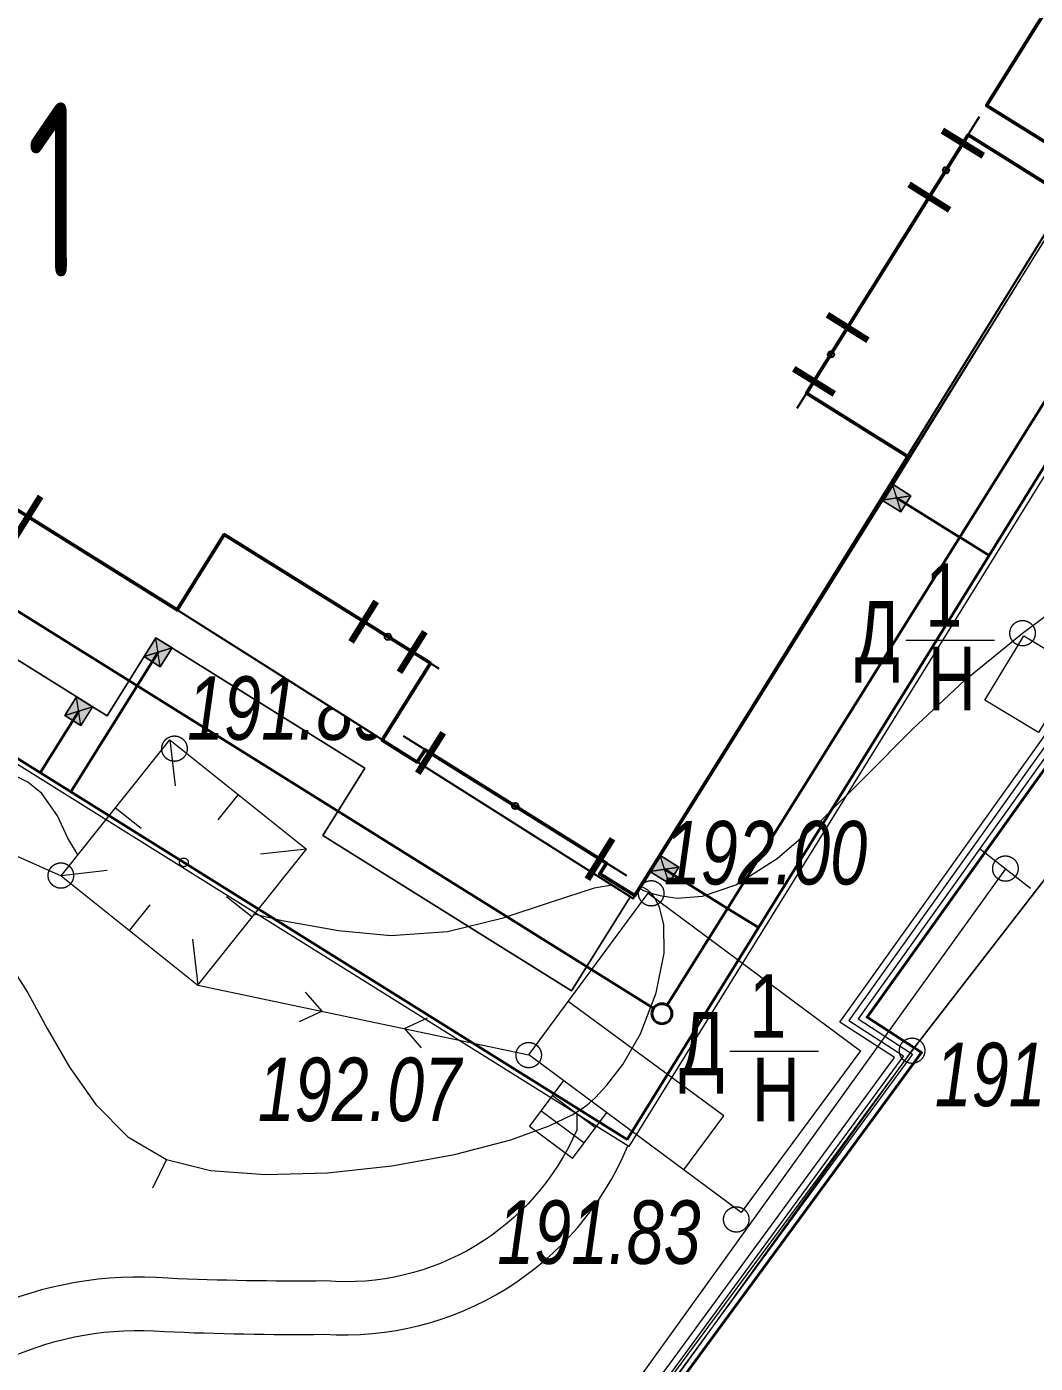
# Model space of a CAD drawing. Header units: millimetres. Extents: x -38151500 to -27467627, y -20617104 to -20349562.
# Drawn here: x -33902864 to -33886976, y -20505597 to -20484532 of the extents above; entities that cross this region are included whole.
import ezdxf
from ezdxf.xclip import XClip

# ---------------------------------------------------------------- set-up
doc = ezdxf.new("R2010")
doc.units = ezdxf.units.MM
doc.header["$MEASUREMENT"] = 0
doc.header["$XCLIPFRAME"] = 0
doc.linetypes.add('Wipeout_Contour', pattern=[1000, 0, -1000])
for name, color, linetype in [('!!! ПОДОСНОВА', 7, 'Continuous'), ('ГП_Сети канализации К2 ливневка', 7, 'Continuous'), ('Дренаж', 7, 'Continuous'), ('Ливневка трубы', 7, 'Continuous'), ('Новый_ГП_Сети канализации К2 ливневка', 7, 'Continuous')]:
    doc.layers.add(name, color=color, linetype=linetype)
for name, color, linetype, lineweight in [('ГП_лоток_Ном._пера__5', 5, 'Continuous', 30), ('ГП_Сети канализации К2 ливневка_Ном._пера__140', 140, 'Continuous', 40), ('ГП_Сети канализации К2 ливневка_Ном._пера__180', 5, 'Continuous', 13), ('ГП_Сети канализации К2 ливневка_Ном._пера__4', 5, 'Continuous', 40), ('Ливневка трубы_Ном._пера__4', 5, 'Continuous', 40), ('Новый_Defpoints_Ном._пера__16', 16, 'Continuous', 20), ('Новый_Defpoints_Ном._пера__7', 7, 'Continuous', 25), ('Новый_ГП_Граница участка_Ном._пера__1', 1, 'Continuous', 40), ('Новый_ГП_Здание сооружение_Ном._пера__16', 16, 'Continuous', 20), ('Новый_ГП_Здание сооружение_Ном._пера__22', 22, 'Continuous', 50), ('Новый_ГП_Ограждение_Ном._пера__152', 152, 'Continuous', 18), ('Новый_ГП_Сети канализации К2 ливневка_Ном._пера__7', 7, 'Continuous', 25), ('Новый_ГП_Текст_Ном._пера__7', 7, 'Continuous', 25), ('Новый_ГТ-сооружение_ ограждение_Ном._пера__19', 7, 'Continuous', 90), ('Чертеж_1_ГП_Топография_Ном._пера__253', 252, 'Continuous', 18), ('Чертеж_1_Новофедоровское_снт 28_07$0$tp_Здания_Ном._пера__253', 252, 'Continuous', 18), ('Чертеж_1_Новофедоровское_снт 28_07$0$tp_отметки_новые_Ном._пера__253', 252, 'Continuous', 18), ('Чертеж_1_Новый_ГП_Топография_Ном._пера__253', 252, 'Continuous', 18), ('Чертеж_1_Новый_Новофедоровское_снт 28_07$0$tp_Здания_Ном._пера__253', 252, 'Continuous', 18), ('Чертеж_1_Новый_Новофедоровское_снт 28_07$0$tp_Здания_Ном._пера__7', 7, 'Continuous', 18), ('Чертеж_1_Новый_Новофедоровское_снт 28_07$0$tp_ЛЭП нн_Ном._пера__253', 252, 'Continuous', 18), ('Чертеж_1_Новый_Новофедоровское_снт 28_07$0$tp_Ограждения ДЕР_Ном._пера__253', 252, 'Continuous', 18), ('Чертеж_1_Новый_Новофедоровское_снт 28_07$0$tp_отметки_новые_Ном._пера__7', 7, 'Continuous', 18), ('Чертеж_1_Новый_Новофедоровское_снт 28_07$0$tp_рельеф_Ном._пера__253', 252, 'Continuous', 18), ('Чертеж_1_Новый_Новофедоровское_снт 28_07$0$U_Водопровод_Ном._пера__253', 252, 'Continuous', 18)]:
    doc.layers.add(name, color=color, linetype=linetype, lineweight=lineweight)
doc.layers.add('Дренаж_Ном._пера__20', color=7, linetype='Continuous', lineweight=40, true_color=0xe15500)
doc.layers.add('Новый_ГП_Тротуар_Дорожки_Ном._пера__24', color=7, linetype='Continuous', lineweight=20, true_color=0x4f1400)
doc.styles.add('РЎР“Р•РќР•Р\xa0РР\xa0_РЎРўРР›Р¬_1', font='arial.ttf', dxfattribs={"width": 0.75})
doc.styles.add('РЎР“Р•РќР•Р\xa0РР\xa0_РЎРўРР›Р¬_3', font='arial.ttf', dxfattribs={"width": 0.749999})
doc.styles.add('РЎР“Р•РќР•Р\xa0РР\xa0_РЎРўРР›Р¬_5', font='arial.ttf')
doc.styles.add('РЎР“Р•РќР•Р\xa0РР\xa0_РЎРўРР›Р¬_6', font='', dxfattribs={"width": 0.8})
doc.styles.get('РЎР“Р•РќР•Р\xa0РР\xa0_РЎРўРР›Р¬_6').set_extended_font_data('GOST_type_A')

# ---------------------------------------------------------------- blocks, each defined once
blk = doc.blocks.new('Чертеж_4_1', base_point=(4185024, 0))
at = {"layer": 'Чертеж_1_Новый_ГП_Топография_Ном._пера__253', "color": 252, "lineweight": 18, "flags": 128}
for points in [[(-33937176, -20517064), (-33937136, -20517000), (-33926649, -20499900), (-33900479, -20516708), (-33888918, -20500671), (-33879002, -20487867), (-33880756, -20480650), (-33882761, -20473503), (-33888254, -20475465), (-33891109, -20474628), (-33905380, -20465849), (-33895431, -20449640), (-33903040, -20444942), (-33944071, -20512686)], [(-33906206, -20466500), (-33886806, -20478480), (-33884336, -20474480), (-33879896, -20486530), (-33889626, -20500140), (-33888766, -20500700), (-33900126, -20516190), (-33900456, -20516730), (-33900726, -20516560), (-33925206, -20500980), (-33914526, -20483870), (-33916236, -20482750)]]:
    blk.add_lwpolyline(points, close=True, dxfattribs=at)
at = {"layer": 'Чертеж_1_Новый_Новофедоровское_снт 28_07$0$tp_Здания_Ном._пера__253', "color": 252, "lineweight": 18, "flags": 128}
for points in [[(-33886925, -20495656), (-33887768, -20495146), (-33887155, -20494132), (-33886312, -20494642)], [(-33894953, -20500736), (-33893076, -20498186), (-33889731, -20500673), (-33891608, -20503223)]]:
    blk.add_lwpolyline(points, close=True, dxfattribs=at)
for points in [[(-33889015, -20494202), (-33887618, -20494202)], [(-33892514, -20502549), (-33891882, -20501698), (-33894333, -20499894)], [(-33891786, -20500678), (-33890390, -20500678)], [(-33894410, -20501140), (-33894945, -20501859), (-33894266, -20502363)], [(-33893908, -20501882), (-33894587, -20501377)], [(-33894087, -20502123), (-33894766, -20501618)], [(-33893731, -20501644), (-33894272, -20502372)]]:
    blk.add_lwpolyline(points, dxfattribs=at)
at = {"layer": 'Чертеж_1_Новый_Новофедоровское_снт 28_07$0$tp_Здания_Ном._пера__7', "color": 7, "lineweight": 18, "flags": 128}
for points in [[(-33902322, -20497912), (-33900608, -20495769)], [(-33900608, -20495769), (-33898454, -20497492)], [(-33900608, -20495769), (-33900525, -20496494)], [(-33899531, -20496631), (-33899852, -20497032)], [(-33901465, -20496841), (-33901061, -20497164)], [(-33900168, -20499635), (-33898454, -20497492)], [(-33898454, -20497492), (-33899179, -20497571)], [(-33901597, -20497833), (-33902322, -20497912)], [(-33902322, -20497912), (-33900168, -20499635)], [(-33899715, -20498240), (-33899311, -20498563)], [(-33900924, -20498372), (-33901245, -20498773)], [(-33900250, -20498910), (-33900168, -20499635)]]:
    blk.add_lwpolyline(points, dxfattribs=at)
at = {"layer": 'Чертеж_1_Новый_Новофедоровское_снт 28_07$0$tp_Здания_Ном._пера__7', "color": 7, "lineweight": 18}
blk.add_circle((-33900388, -20497702), 68.6, dxfattribs=at)
at = {"layer": 'Чертеж_1_Новый_Новофедоровское_снт 28_07$0$tp_ЛЭП нн_Ном._пера__253', "color": 252, "lineweight": 18, "flags": 128}
for points in [[(-33908423, -20495191), (-33902322, -20497912)], [(-33900168, -20499635), (-33894953, -20500736)], [(-33898211, -20500048), (-33898473, -20499746)], [(-33898211, -20500048), (-33898573, -20500218)], [(-33896910, -20500323), (-33896548, -20500153)], [(-33896910, -20500323), (-33896648, -20500625)]]:
    blk.add_lwpolyline(points, dxfattribs=at)
at = {"layer": 'Чертеж_1_Новый_Новофедоровское_снт 28_07$0$tp_Ограждения ДЕР_Ном._пера__253', "color": 252, "lineweight": 18, "flags": 128}
blk.add_lwpolyline([(-33888254, -20475465), (-33882761, -20473503), (-33880755, -20480652), (-33879002, -20487867), (-33888918, -20500671), (-33898676, -20513890), (-33898923, -20514232)], dxfattribs=at)
at = {"layer": 'Чертеж_1_Новый_Новофедоровское_снт 28_07$0$tp_отметки_новые_Ном._пера__7', "color": 7, "lineweight": 18}
for centre in [(-33892009, -20485920), (-33887176, -20494090), (-33900536, -20495910), (-33902326, -20497910), (-33887446, -20497800), (-33893026, -20498190), (-33888916, -20500670), (-33894956, -20500740), (-33891686, -20503330)]:
    blk.add_circle(centre, 200, dxfattribs=at)
at = {"layer": 'Чертеж_1_Новый_Новофедоровское_снт 28_07$0$tp_рельеф_Ном._пера__253', "color": 252, "lineweight": 18, "flags": 128}
for points in [[(-33895845, -20484524), (-33895969, -20485499), (-33896033, -20486294), (-33896068, -20487110), (-33896094, -20487779), (-33896098, -20488373), (-33896067, -20488963), (-33895988, -20489620), (-33895846, -20490415), (-33895717, -20491131), (-33895560, -20492046), (-33895367, -20493091), (-33895130, -20494197), (-33894843, -20495294), (-33894496, -20496311), (-33894083, -20497179), (-33893699, -20497720), (-33893378, -20498012), (-33893147, -20498144), (-33893026, -20498190), (-33892889, -20498227), (-33892618, -20498265), (-33892219, -20498237), (-33891695, -20498058), (-33891040, -20497643), (-33890369, -20497062), (-33889665, -20496366), (-33888909, -20495605), (-33888085, -20494829), (-33887176, -20494090), (-33886371, -20493492)], [(-33902066, -20497575), (-33902215, -20497319), (-33902378, -20496969), (-33902624, -20496617), (-33902847, -20496437), (-33903383, -20496173), (-33904233, -20495777), (-33905178, -20495346), (-33906102, -20494924), (-33906891, -20494552), (-33907431, -20494273), (-33907910, -20493923), (-33908312, -20493538), (-33908663, -20493198), (-33908926, -20493012), (-33909122, -20492950), (-33909255, -20492955), (-33909323, -20492973), (-33909390, -20493002), (-33909520, -20493090), (-33909697, -20493288), (-33909897, -20493655), (-33909906, -20493683)], [(-33903129, -20499313), (-33902847, -20499759), (-33902541, -20500319), (-33902190, -20500928), (-33901774, -20501519), (-33901272, -20502028), (-33900663, -20502387), (-33899969, -20502559), (-33899101, -20502624), (-33898127, -20502595), (-33897113, -20502485), (-33896127, -20502306), (-33895235, -20502073), (-33894634, -20501856), (-33894272, -20501680), (-33894081, -20501558), (-33894002, -20501495), (-33893906, -20501409), (-33893723, -20501216), (-33893475, -20500889), (-33893196, -20500403), (-33892946, -20499758), (-33892823, -20499132), (-33892827, -20498688), (-33892896, -20498408), (-33892976, -20498255), (-33893026, -20498190), (-33893084, -20498135), (-33893223, -20498063), (-33893486, -20498033), (-33893927, -20498111), (-33894601, -20498327), (-33895381, -20498587), (-33896233, -20498797), (-33897126, -20498862), (-33897951, -20498780), (-33898840, -20498622), (-33899284, -20498518)], [(-33900663, -20502387), (-33900881, -20502837)]]:
    blk.add_lwpolyline(points, dxfattribs=at)
at = {"layer": 'Чертеж_1_Новый_Новофедоровское_снт 28_07$0$U_Водопровод_Ном._пера__253', "color": 252, "lineweight": 18, "flags": 128}
for points in [[(-33887840, -20497493), (-33887051, -20498107)], [(-33887445, -20497803), (-33895542, -20509064)]]:
    blk.add_lwpolyline(points, dxfattribs=at)
at = {"layer": 'Чертеж_1_ГП_Топография_Ном._пера__253', "color": 252, "lineweight": 18, "insert": (-33908462, -20491595), "char_height": 1000, "attachment_point": 4, "style": 'РЎР“Р•РќР•Р\xa0РР\xa0_РЎРўРР›Р¬_5'}
blk.add_mtext('\\A1;{\\pql;\\fArial|b0|i0|c204|p0;\\W1.000000;77:21:0140412:484}', dxfattribs=at)
at = {"layer": 'Чертеж_1_Новофедоровское_снт 28_07$0$tp_Здания_Ном._пера__253', "color": 252, "lineweight": 18, "char_height": 1000, "style": 'РЎР“Р•РќР•Р\xa0РР\xa0_РЎРўРР›Р¬_3'}
for s, insert, attachment_point in [('\\A1;{\\pql;\\fArial|b0|i0|c204|p0;\\W0.749999;1}', (-33888709, -20493490), 4), ('\\A1;{\\pql;\\fArial|b0|i0|c204|p0;\\W0.749999;Д}', (-33889816, -20494872), 7), ('\\A1;{\\pql;\\fArial|b0|i0|c204|p0;\\W0.749999;Н}', (-33888668, -20494805), 4), ('\\A1;{\\pql;\\fArial|b0|i0|c204|p0;\\W0.749999;1}', (-33891481, -20499966), 4), ('\\A1;{\\pql;\\fArial|b0|i0|c204|p0;\\W0.749999;Д}', (-33892587, -20501348), 7), ('\\A1;{\\pql;\\fArial|b0|i0|c204|p0;\\W0.749999;Н}', (-33891440, -20501281), 4)]:
    blk.add_mtext(s, dxfattribs=dict(at, insert=insert, attachment_point=attachment_point))
at = {"layer": 'Чертеж_1_Новофедоровское_снт 28_07$0$tp_отметки_новые_Ном._пера__253', "color": 252, "lineweight": 18, "char_height": 1000, "attachment_point": 7, "style": 'РЎР“Р•РќР•Р\xa0РР\xa0_РЎРўРР›Р¬_1'}
for s, insert in [('\\A1;{\\pql;\\fArial|b0|i1|c204|p0;\\W0.750000;192.09}', (-33891497, -20486177)), ('\\A1;{\\pql;\\fArial|b0|i1|c204|p0;\\W0.750000;191.84}', (-33902708, -20487438)), ('\\A1;{\\pql;\\fArial|b0|i1|c204|p0;\\W0.750000;191.89}', (-33900337, -20495785)), ('\\A1;{\\pql;\\fArial|b0|i1|c204|p0;\\W0.750000;192.00}', (-33892827, -20498065)), ('\\A1;{\\pql;\\fArial|b0|i1|c204|p0;\\W0.750000;191.89}', (-33888560, -20501559)), ('\\A1;{\\pql;\\fArial|b0|i1|c204|p0;\\W0.750000;192.07}', (-33899224, -20501794)), ('\\A1;{\\pql;\\fArial|b0|i1|c204|p0;\\W0.750000;191.83}', (-33895452, -20504044))]:
    blk.add_mtext(s, dxfattribs=dict(at, insert=insert))
blk = doc.blocks.new('Стена_6_5', base_point=(-33889163, -20491959))
at = {"layer": 'Ливневка трубы_Ном._пера__4', "color": 5, "lineweight": 40, "flags": 128}
for points in [[(-33889163, -20491959), (-33888167, -20492576)], [(-33888167, -20492576), (-33889163, -20491959)], [(-33888166, -20492577), (-33887702, -20492864)], [(-33887702, -20492864), (-33888166, -20492577)]]:
    blk.add_lwpolyline(points, dxfattribs=at)
blk = doc.blocks.new('Стена_7_5', base_point=(-33892819, -20497811))
at = {"layer": 'Ливневка трубы_Ном._пера__4', "color": 5, "lineweight": 40, "flags": 128}
for points in [[(-33892819, -20497811), (-33891823, -20498428)], [(-33891823, -20498428), (-33892819, -20497811)], [(-33891822, -20498428), (-33891336, -20498730)], [(-33891336, -20498730), (-33891822, -20498428)]]:
    blk.add_lwpolyline(points, dxfattribs=at)
blk = doc.blocks.new('Стена_8_5', base_point=(-33900794, -20494391))
at = {"layer": 'Ливневка трубы_Ном._пера__4', "color": 5, "lineweight": 40, "flags": 128}
for points in [[(-33900794, -20494391), (-33901124, -20494920)], [(-33901124, -20494920), (-33900794, -20494391)], [(-33901125, -20494920), (-33902169, -20496592)], [(-33902169, -20496592), (-33901125, -20494920)]]:
    blk.add_lwpolyline(points, dxfattribs=at)
blk = doc.blocks.new('Стена_9_5', base_point=(-33902045, -20495319))
at = {"layer": 'Ливневка трубы_Ном._пера__4', "color": 5, "lineweight": 40, "flags": 128}
for points in [[(-33902045, -20495319), (-33902652, -20496291)], [(-33902652, -20496291), (-33902045, -20495319)]]:
    blk.add_lwpolyline(points, dxfattribs=at)
blk = doc.blocks.new('Стена_14_5', base_point=(-33913124, -20487422))
at = {"layer": 'Дренаж_Ном._пера__20', "linetype": 'Continuous', "lineweight": 40, "true_color": 0xe15500}
for points in [[(-33913124, -20487423), (-33892858, -20500086), (-33892858, -20500085), (-33913123, -20487422)], [(-33892857, -20500085), (-33892858, -20500085), (-33892858, -20500086)]]:
    blk.add_hatch(color=32, dxfattribs=at).paths.add_polyline_path(points)
at = {"layer": 'Дренаж_Ном._пера__20', "color": 32, "lineweight": 40, "true_color": 0xe15500, "flags": 128}
for points in [[(-33913124, -20487423), (-33892858, -20500086)], [(-33892858, -20500085), (-33913123, -20487422)], [(-33892858, -20500086), (-33892857, -20500085)]]:
    blk.add_lwpolyline(points, dxfattribs=at)
blk = doc.blocks.new('Стена_15_5', base_point=(-33892858, -20500086))
at = {"layer": 'Дренаж_Ном._пера__20', "linetype": 'Continuous', "lineweight": 40, "true_color": 0xe15500}
for points in [[(-33882658, -20483761), (-33892858, -20500085), (-33892857, -20500085), (-33882657, -20483761)], [(-33882658, -20483760), (-33882658, -20483761), (-33882657, -20483761)]]:
    blk.add_hatch(color=32, dxfattribs=at).paths.add_polyline_path(points)
at = {"layer": 'Дренаж_Ном._пера__20', "color": 32, "lineweight": 40, "true_color": 0xe15500, "flags": 128}
for points in [[(-33882658, -20483761), (-33892858, -20500085)], [(-33892857, -20500085), (-33882657, -20483761)], [(-33882657, -20483761), (-33882658, -20483760)]]:
    blk.add_lwpolyline(points, dxfattribs=at)
blk = doc.blocks.new('Колонна_4_5', base_point=(-33892856, -20500087))
at = {"color": 254, "linetype": 'Wipeout_Contour', "lineweight": 0, "ltscale": 1109089600.094445}
blk.add_wipeout([(-33893014, -20500087), (-33893014, -20500087), (-33893006, -20500136), (-33892983, -20500180), (-33892949, -20500215), (-33892905, -20500237), (-33892856, -20500245), (-33892856, -20500245), (-33892856, -20500245), (-33892807, -20500237), (-33892763, -20500215), (-33892729, -20500180), (-33892706, -20500136), (-33892699, -20500087), (-33892699, -20500087), (-33892699, -20500087), (-33892706, -20500038), (-33892729, -20499995), (-33892763, -20499960), (-33892807, -20499937), (-33892856, -20499930), (-33892856, -20499930), (-33892856, -20499930), (-33892905, -20499937), (-33892949, -20499960), (-33892983, -20499995), (-33893006, -20500038)], dxfattribs=at).dxf.layer = 'Дренаж'
at = {"layer": 'Дренаж_Ном._пера__20', "color": 32, "lineweight": 40, "true_color": 0xe15500, "flags": 128}
blk.add_lwpolyline([(-33893014, -20500087, 0.414214), (-33892856, -20500245, 0.414214), (-33892699, -20500087, 0.414214), (-33892856, -20499930, 0.414214)], format="xyb", close=True, dxfattribs=at)
blk = doc.blocks.new('Колонна_8_5', base_point=(-33902045, -20495319))
at = {"layer": 'ГП_Сети канализации К2 ливневка_Ном._пера__140', "linetype": 'Continuous', "lineweight": 40}
blk.add_hatch(color=140, dxfattribs=at).paths.add_polyline_path([(-33902010, -20495547), (-33901825, -20495250), (-33902080, -20495091), (-33902265, -20495388)])
at = {"layer": 'ГП_Сети канализации К2 ливневка_Ном._пера__180', "color": 5, "lineweight": 13}
for p, q in [((-33902010, -20495547), (-33902080, -20495091)), ((-33901825, -20495250), (-33902265, -20495388))]:
    blk.add_line(p, q, dxfattribs=at)
at = {"layer": 'ГП_Сети канализации К2 ливневка_Ном._пера__180', "color": 5, "lineweight": 13, "flags": 128}
blk.add_lwpolyline([(-33902010, -20495547), (-33901825, -20495250), (-33902080, -20495091), (-33902265, -20495388)], close=True, dxfattribs=at)
blk = doc.blocks.new('Колонна_9_5', base_point=(-33900793, -20494390))
at = {"layer": 'ГП_Сети канализации К2 ливневка_Ном._пера__140', "linetype": 'Continuous', "lineweight": 40}
blk.add_hatch(color=140, dxfattribs=at).paths.add_polyline_path([(-33900759, -20494618), (-33900573, -20494321), (-33900828, -20494162), (-33901013, -20494459)])
at = {"layer": 'ГП_Сети канализации К2 ливневка_Ном._пера__180', "color": 5, "lineweight": 13}
for p, q in [((-33900573, -20494321), (-33901013, -20494459)), ((-33900759, -20494618), (-33900828, -20494162))]:
    blk.add_line(p, q, dxfattribs=at)
at = {"layer": 'ГП_Сети канализации К2 ливневка_Ном._пера__180', "color": 5, "lineweight": 13, "flags": 128}
blk.add_lwpolyline([(-33900759, -20494618), (-33900573, -20494321), (-33900828, -20494162), (-33901013, -20494459)], close=True, dxfattribs=at)
blk = doc.blocks.new('Колонна_11_5', base_point=(-33892819, -20497811))
at = {"layer": 'ГП_Сети канализации К2 ливневка_Ном._пера__140', "linetype": 'Continuous', "lineweight": 40}
blk.add_hatch(color=140, dxfattribs=at).paths.add_polyline_path([(-33892591, -20497776), (-33892888, -20497591), (-33893047, -20497845), (-33892750, -20498031)])
at = {"layer": 'ГП_Сети канализации К2 ливневка_Ном._пера__180', "color": 5, "lineweight": 13}
for p, q in [((-33892888, -20497591), (-33892750, -20498031)), ((-33892591, -20497776), (-33893047, -20497845))]:
    blk.add_line(p, q, dxfattribs=at)
at = {"layer": 'ГП_Сети канализации К2 ливневка_Ном._пера__180', "color": 5, "lineweight": 13, "flags": 128}
blk.add_lwpolyline([(-33892591, -20497776), (-33892888, -20497591), (-33893047, -20497845), (-33892750, -20498031)], close=True, dxfattribs=at)
blk = doc.blocks.new('Колонна_12_5', base_point=(-33889163, -20491959))
at = {"layer": 'ГП_Сети канализации К2 ливневка_Ном._пера__140', "linetype": 'Continuous', "lineweight": 40}
blk.add_hatch(color=140, dxfattribs=at).paths.add_polyline_path([(-33888935, -20491924), (-33889232, -20491739), (-33889391, -20491993), (-33889094, -20492179)])
at = {"layer": 'ГП_Сети канализации К2 ливневка_Ном._пера__180', "color": 5, "lineweight": 13}
for p, q in [((-33889232, -20491739), (-33889094, -20492179)), ((-33888935, -20491924), (-33889391, -20491993))]:
    blk.add_line(p, q, dxfattribs=at)
at = {"layer": 'ГП_Сети канализации К2 ливневка_Ном._пера__180', "color": 5, "lineweight": 13, "flags": 128}
blk.add_lwpolyline([(-33888935, -20491924), (-33889232, -20491739), (-33889391, -20491993), (-33889094, -20492179)], close=True, dxfattribs=at)

msp = doc.modelspace()

# ---------------------------------------------------------------- linework, layer by layer
at = {"layer": 'Новый_Defpoints_Ном._пера__16', "color": 16, "lineweight": 20}
msp.add_lwpolyline([(-33893285.53, -20498226.87), (-33893327.88, -20498200.09), (-33894281.67, -20499726.47), (-33898199.74, -20497278.35), (-33897537.07, -20496218.51), (-33900827.9, -20494162.42), (-33901596.49, -20495392.47), (-33907651.34, -20491608.97), (-33906882.95, -20490378.81), (-33911503.62, -20487470.61), (-33910479.94, -20485831.75), (-33910522.2, -20485805.01), (-33902493.58, -20472957.63), (-33886126.74, -20483184.77), (-33887742.56, -20485770.62), (-33886133.05, -20486777.3)], close=True, dxfattribs=at)
at = {"layer": 'Новый_ГП_Тротуар_Дорожки_Ном._пера__24', "color": 28, "lineweight": 20, "true_color": 0x4f1400}
for points in [[(-33883211.69, -20485769.49), (-33893378.97, -20502177.9), (-33914694.55, -20488858.95), (-33910190.27, -20481650.32)], [(-33886133.05, -20486777.3), (-33887742.99, -20485771.31), (-33886974.66, -20484541.73)], [(-33907142.85, -20491926.95), (-33902079.28, -20495090.56), (-33902079.51, -20495090.93), (-33901825.15, -20495249.83), (-33901596.42, -20495392.25), (-33900827.92, -20494162.61), (-33900573, -20494321.95), (-33897537.07, -20496218.51), (-33898200.03, -20497278.17), (-33894281.59, -20499726.35), (-33893327.88, -20498200.09), (-33893285.62, -20498226.81), (-33893047.11, -20497845.21), (-33893047.05, -20497845.25), (-33892888.12, -20497590.83), (-33889390.06, -20491994.06), (-33889366.66, -20492008.67), (-33889207.73, -20491754.25), (-33886424.45, -20487243.77)]]:
    msp.add_lwpolyline(points, dxfattribs=at)

# ---------------------------------------------------------------- block references
at = {"layer": '!!! ПОДОСНОВА', "color": 252, "lineweight": 40}
ref = msp.add_blockref('Чертеж_4_1', (4185024.09, 0), dxfattribs=at)
XClip(ref).set_block_clipping_path([(-33971749.8431524113, -20418838.4532491304), (-33971749.8431524113, -20510095.8116091713), (-33949169.2735030428, -20510095.8116091713), (-33943776.1358186975, -20521215.6831232607), (-33858410.272188969, -20521215.6831232607), (-33858410.272188969, -20418721.7424019799)])

# ---------------------------------------------------------------- next in the draw order: wipeouts: each hides what was drawn before it
at = {"color": 254, "linetype": 'Wipeout_Contour', "lineweight": 0, "ltscale": 435692140.1058697}
msp.add_wipeout([(-33902494.07, -20472957.33), (-33906177.01, -20478851.26), (-33906193.96, -20478840.67), (-33910522.35, -20485805.26), (-33905892.97, -20488698.01), (-33906634.86, -20489885.28), (-33900494.03, -20493722.51), (-33893312.11, -20498269.21), (-33886179.41, -20486760.15), (-33887748.3, -20485779.8), (-33886126.74, -20483184.77)], dxfattribs=at).dxf.layer = 'Новый_ГП_Сети канализации К2 ливневка'

# ---------------------------------------------------------------- next in the draw order: hatches: boundary and pattern name
at = {"layer": 'ГП_Сети канализации К2 ливневка_Ном._пера__4', "linetype": 'Continuous', "lineweight": 0, "true_color": 0x5fbfff}
for points in [[(-33889391.44, -20491993.2), (-33889232.44, -20491738.82), (-33888934.83, -20491924.83), (-33889093.82, -20492179.22)], [(-33900759.15, -20494618.97), (-33901013.67, -20494460.19), (-33900827.9, -20494162.42), (-33900573.39, -20494321.2)], [(-33902010.9, -20495547.69), (-33902265.42, -20495388.91), (-33902079.65, -20495091.14), (-33901825.13, -20495249.92)], [(-33893047.07, -20497845.14), (-33892888.07, -20497590.76), (-33892590.46, -20497776.77), (-33892749.45, -20498031.16)]]:
    msp.add_hatch(color=151, dxfattribs=at).paths.add_polyline_path(points)

# ---------------------------------------------------------------- next in the draw order: linework, layer by layer
at = {"layer": 'ГП_лоток_Ном._пера__5', "color": 5, "lineweight": 30}
msp.add_lwpolyline([(-33887738.4, -20492923.11), (-33883300.17, -20485760.51), (-33884307.21, -20482089.98), (-33895032.47, -20475386.25), (-33895446.6, -20476049.02), (-33901987.95, -20471982.04)], dxfattribs=at)
at = {"layer": 'ГП_Сети канализации К2 ливневка_Ном._пера__180', "color": 5, "lineweight": 13, "flags": 128}
for points in [[(-33889391.44, -20491993.2), (-33889232.44, -20491738.82), (-33888934.83, -20491924.83), (-33889093.82, -20492179.22)], [(-33900759.15, -20494618.97), (-33901013.67, -20494460.19), (-33900827.9, -20494162.42), (-33900573.39, -20494321.2)], [(-33902010.9, -20495547.69), (-33902265.42, -20495388.91), (-33902079.65, -20495091.14), (-33901825.13, -20495249.92)], [(-33893047.07, -20497845.14), (-33892888.07, -20497590.76), (-33892590.46, -20497776.77), (-33892749.45, -20498031.16)]]:
    msp.add_lwpolyline(points, close=True, dxfattribs=at)
at = {"layer": 'ГП_Сети канализации К2 ливневка_Ном._пера__180', "color": 5, "lineweight": 13}
for points in [[(-33889232.44, -20491738.82), (-33889093.73, -20492179.2), (-33889391.44, -20491993.2), (-33888934.78, -20491924.76), (-33889232.44, -20491738.82), (-33888934.78, -20491924.76), (-33889093.73, -20492179.2), (-33889391.44, -20491993.2)], [(-33901013.67, -20494460.19), (-33900573.41, -20494321.1), (-33900759.15, -20494618.97), (-33900827.97, -20494162.37), (-33901013.67, -20494460.19), (-33900827.97, -20494162.37), (-33900573.41, -20494321.1), (-33900759.15, -20494618.97)], [(-33902265.42, -20495388.91), (-33901825.15, -20495249.83), (-33902010.9, -20495547.69), (-33902079.72, -20495091.1), (-33902265.42, -20495388.91), (-33902079.72, -20495091.1), (-33901825.15, -20495249.83), (-33902010.9, -20495547.69)], [(-33892888.07, -20497590.76), (-33892749.36, -20498031.14), (-33893047.07, -20497845.14), (-33892590.41, -20497776.7), (-33892888.07, -20497590.76), (-33892590.41, -20497776.7), (-33892749.36, -20498031.14), (-33893047.07, -20497845.14)]]:
    msp.add_lwpolyline(points, close=True, dxfattribs=at)
at = {"layer": 'Новый_Defpoints_Ном._пера__7', "color": 7, "lineweight": 25}
for points in [[(-33888911.28, -20487641.38), (-33887851.72, -20485945.13)], [(-33890724.47, -20490544.09), (-33889664.91, -20488847.84)], [(-33902418.91, -20492519.34), (-33904708.89, -20491088.89)], [(-33896367.99, -20494650.47), (-33897979.44, -20493643.9)], [(-33893408.68, -20497913.5), (-33896928.39, -20495714.86)]]:
    msp.add_lwpolyline(points, dxfattribs=at)
for centre in [(-33888381.5, -20486793.26), (-33890194.69, -20489695.96), (-33897173.72, -20494147.19), (-33895168.53, -20496814.18)]:
    msp.add_circle(centre, 50, dxfattribs=at)
at = {"layer": 'Новый_ГП_Здание сооружение_Ном._пера__16', "color": 16, "lineweight": 20}
msp.add_lwpolyline([(-33910479.94, -20485831.75), (-33911513.29, -20487485.45), (-33906882.95, -20490378.81), (-33907042.06, -20490633.14), (-33907651.34, -20491608.47), (-33901596.49, -20495392.47), (-33900827.9, -20494162.42), (-33897537.48, -20496218.5), (-33898199.67, -20497278.23), (-33894281.67, -20499726.47), (-33893354.51, -20498242.72), (-33893863.34, -20497924.77), (-33893731.09, -20497713.13), (-33896589.02, -20495927.28), (-33896710.68, -20496121.97), (-33897261.92, -20495777.52), (-33896504.12, -20494564.81), (-33899753.3, -20492537.02), (-33900494.01, -20493722.48), (-33906633.88, -20489885.89), (-33905892, -20488698.63)], close=True, dxfattribs=at)
at = {"layer": 'Новый_ГП_Здание сооружение_Ном._пера__22', "color": 22, "lineweight": 50}
for points in [[(-33908402.67, -20482413.06), (-33910522.35, -20485805.26), (-33908872.93, -20486835.93), (-33906447.51, -20488351.5), (-33905892, -20488698.63), (-33906633.89, -20489885.89), (-33900494.01, -20493722.48), (-33899753.3, -20492537.02), (-33896504.12, -20494564.81), (-33897261.92, -20495777.52), (-33896710.36, -20496121.47), (-33896589.02, -20495927.28), (-33893731.09, -20497713.13), (-33893837.07, -20497882.73), (-33893285.62, -20498226.81), (-33889390.64, -20491994.99), (-33888966.77, -20491315.22), (-33890578.06, -20490308.37), (-33888034.44, -20486237.73), (-33886422.64, -20487244.9)], [(-33886133.05, -20486777.3), (-33887742.99, -20485771.31), (-33886126.74, -20483184.77)]]:
    msp.add_lwpolyline(points, dxfattribs=at)
at = {"layer": 'Новый_ГП_Сети канализации К2 ливневка_Ном._пера__7', "color": 7, "lineweight": 25, "flags": 128}
msp.add_lwpolyline([(-33902494.07, -20472957.33), (-33906177.01, -20478851.26), (-33906193.96, -20478840.67), (-33910522.35, -20485805.26), (-33905892.97, -20488698.01), (-33906634.86, -20489885.28), (-33900494.03, -20493722.51), (-33893312.11, -20498269.21), (-33886179.41, -20486760.15), (-33887748.3, -20485779.8), (-33886126.74, -20483184.77)], close=True, dxfattribs=at)
at = {"layer": 'Новый_ГП_Тротуар_Дорожки_Ном._пера__24', "color": 28, "lineweight": 20, "true_color": 0x4f1400}
msp.add_lwpolyline([(-33894199.22, -20501920.58, -0.32180124), (-33898155.45, -20504299.62, -0.01377077), (-33900642.13, -20504257.14, 0.25527026), (-33905727.91, -20506528.05, -0.34324386), (-33910591.45, -20507199.11, -0.17120311), (-33915361.92, -20500371.13, -0.07785365), (-33915572.1, -20497500.11, -0.26369996), (-33913705.75, -20494588.46, -0.00400279), (-33911674.11, -20493862.81, 0.31752829), (-33910259.69, -20491944, -0.01011345), (-33910307.28, -20491600.41), (-33911210.93, -20491035.68, 0.00778103), (-33911101.92, -20491982.72, -0.30621343), (-33911943.86, -20493067.27, 0.00411393), (-33914044.8, -20493818.08, 0.26660493), (-33916410.18, -20497442.37, 0.07801415), (-33916176.04, -20500578.76, 0.17230908), (-33911048.44, -20507904.97, 0.34890477), (-33905087.79, -20507074.29, -0.2585313), (-33900695.05, -20505095.61, 0.01365443), (-33898183.54, -20505139.94, 0.31986094), (-33893392.77, -20502171.68), (-33894196.13, -20501669.63)], format="xyb", close=True, dxfattribs=at)
at = {"layer": 'Новый_ГТ-сооружение_ ограждение_Ном._пера__19', "color": 7, "lineweight": 90}
for p, q in [((-33887798.56, -20486567.86), (-33888434.65, -20486170.5)), ((-33888328.35, -20487416.01), (-33888964.44, -20487018.66)), ((-33889611.76, -20489470.57), (-33890247.84, -20489073.21)), ((-33890141.54, -20490318.71), (-33890777.64, -20489921.37)), ((-33902644.29, -20491936.4), (-33903041.63, -20492572.5)), ((-33897356.71, -20493590.74), (-33897754.06, -20494226.83)), ((-33896593.37, -20494067.54), (-33896990.71, -20494703.64)), ((-33896305.66, -20495661.7), (-33896703.01, -20496297.79)), ((-33893634.06, -20497330.57), (-33894031.4, -20497966.66))]:
    msp.add_line(p, q, dxfattribs=at)

# ---------------------------------------------------------------- next in the draw order: block references
at = {"layer": 'ГП_Сети канализации К2 ливневка', "color": 32, "lineweight": 40, "true_color": 0xe15500}
for name, p in [('Колонна_12_5', (-33889163.31, -20491958.69)), ('Колонна_9_5', (-33900793.28, -20494390.24)), ('Колонна_8_5', (-33902045.03, -20495318.96)), ('Колонна_11_5', (-33892818.94, -20497810.63))]:
    msp.add_blockref(name, p, dxfattribs=at)
at = {"layer": 'Дренаж', "color": 32, "lineweight": 40, "true_color": 0xe15500}
for name, p in [('Стена_15_5', (-33892857.94, -20500085.94)), ('Стена_14_5', (-33913124.49, -20487421.99))]:
    msp.add_blockref(name, p, dxfattribs=at)
at = {"layer": 'Ливневка трубы', "color": 5, "lineweight": 40}
for name, p in [('Стена_6_5', (-33889163.08, -20491959.01)), ('Стена_8_5', (-33900793.54, -20494390.65)), ('Стена_9_5', (-33902045.28, -20495319.37)), ('Стена_7_5', (-33892818.71, -20497810.95))]:
    msp.add_blockref(name, p, dxfattribs=at)

# ---------------------------------------------------------------- next in the draw order: texts
at = {"layer": 'Новый_ГП_Текст_Ном._пера__7', "color": 7, "lineweight": 25, "insert": (-33902869.32, -20485725.81), "char_height": 2750, "attachment_point": 1, "rotation": 0.082526, "style": 'РЎР“Р•РќР•Р\xa0РР\xa0_РЎРўРР›Р¬_6'}
msp.add_mtext('\\A1;{\\pql;\\fGOST_type_A|b0|i0|c0|p0;\\W0.800000;1}', dxfattribs=at)

# ---------------------------------------------------------------- next in the draw order: block references
at = {"layer": 'Дренаж', "color": 32, "lineweight": 40, "true_color": 0xe15500}
msp.add_blockref('Колонна_4_5', (-33892856.01, -20500087.15), dxfattribs=at)

# ---------------------------------------------------------------- next in the draw order: linework, layer by layer
at = {"layer": 'ГП_лоток_Ном._пера__5', "color": 5, "lineweight": 30}
msp.add_lwpolyline([(-33887738.4, -20492923.11), (-33893405.74, -20502069.32), (-33914584.38, -20488833.53), (-33909920.22, -20481370.39), (-33914251.23, -20478663.69)], dxfattribs=at)
at = {"layer": 'Новый_ГП_Граница участка_Ном._пера__1', "color": 1, "lineweight": 40}
msp.add_lwpolyline([(-33906205.91, -20466500), (-33886805.91, -20478480), (-33884335.91, -20474480), (-33879895.91, -20486530), (-33889625.91, -20500140), (-33888765.91, -20500700), (-33900125.91, -20516190), (-33900455.91, -20516730), (-33900725.91, -20516560), (-33925205.91, -20500980), (-33914525.91, -20483870), (-33916235.91, -20482750)], close=True, dxfattribs=at)
at = {"layer": 'Новый_ГП_Ограждение_Ном._пера__152', "color": 152, "lineweight": 18}
msp.add_lwpolyline([(-33924003.56, -20499620.31), (-33924793.95, -20500886.58), (-33900553.39, -20516314.19), (-33900375.31, -20516022.78), (-33889195.39, -20500778.34), (-33890052.19, -20500220.42), (-33880232.32, -20486484.71), (-33884404.38, -20475161.87), (-33886708.28, -20478892.88), (-33906108.23, -20466912.91), (-33908442.42, -20470694.63), (-33908611.63, -20470587.99), (-33906173.35, -20466637.64), (-33886773.37, -20478617.63), (-33884358.74, -20474707.29), (-33880008.05, -20486514.9), (-33889768, -20500166.81), (-33888909.07, -20500726.11), (-33900209.04, -20516134.26), (-33900488.95, -20516592.28), (-33925068.59, -20500948.86), (-33924173.16, -20499514.33), (-33924003.69, -20499620.23)], dxfattribs=at)
msp.add_lwpolyline([(-33906140.79, -20466775.27), (-33886740.82, -20478755.25), (-33884381.56, -20474934.58), (-33880120.18, -20486499.81), (-33889910.1, -20500193.61), (-33889052.23, -20500752.22), (-33900292.17, -20516078.52), (-33900521.17, -20516453.24), (-33924931.27, -20500917.72), (-33914252.64, -20483809.91), (-33915963.46, -20482689.37)], close=True, dxfattribs=at)

doc.saveas('drawing.dxf')
